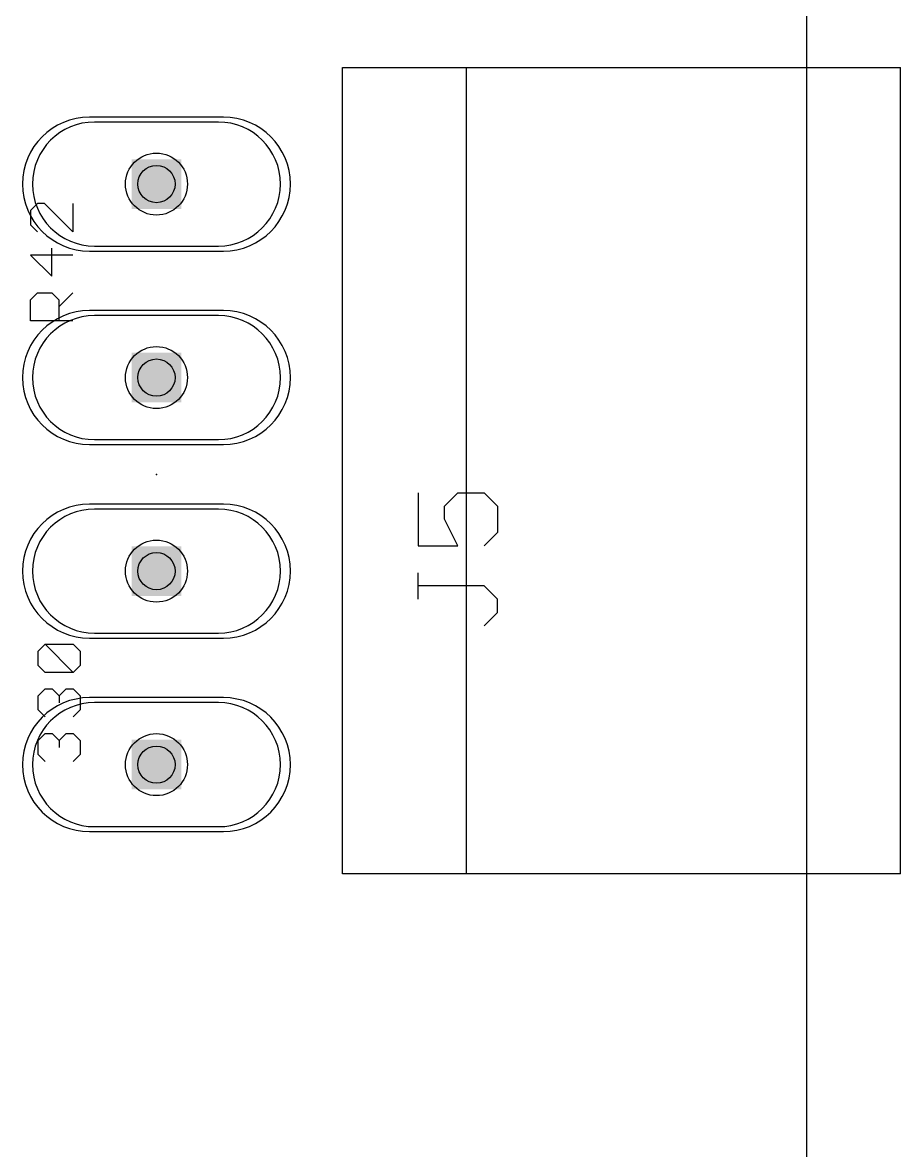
# Model space of a CAD drawing. Extents: x -2 to 128, y 10 to 112.
# Drawn here: x 110.29 to 128.27, y 60.45 to 83.55 of the extents above; entities that cross this region are included whole.
import ezdxf

# ---------------------------------------------------------------- set-up
doc = ezdxf.new("R2010")
doc.units = 0
for name, color, linetype in [('17', 82, 'CONTINUOUS'), ('20', 7, 'CONTINUOUS'), ('21', 253, 'CONTINUOUS'), ('23', 7, 'CONTINUOUS'), ('25', 253, 'CONTINUOUS'), ('27', 253, 'CONTINUOUS'), ('29', 253, 'CONTINUOUS'), ('30', 253, 'CONTINUOUS'), ('44', 253, 'CONTINUOUS')]:
    doc.layers.add(name, color=color, linetype=linetype)

# ---------------------------------------------------------------- blocks, each defined once
blk = doc.blocks.new('RECT')
blk.add_solid([(-0.5, -0.5), (0.5, -0.5), (-0.5, 0.5), (0.5, 0.5)])
blk = doc.blocks.new('LONGP100')
blk.add_lwpolyline([(-0.5, -0.5), (0.5, -0.5, 1), (0.5, 0.5), (-0.5, 0.5, 1)], format="xyb", close=True)
blk = doc.blocks.new('ROUNDP')
blk.add_circle((0, 0), 0.5)

msp = doc.modelspace()

# ---------------------------------------------------------------- linework, layer by layer
at = {"layer": '20'}
msp.add_line((126.35, 10.1472), (126.35, 111.722), dxfattribs=at)
at = {"layer": '21'}
for p, q in [((116.84, 82.6262), (119.38, 82.6262)), ((116.84, 66.1162), (116.84, 82.6262)), ((119.38, 82.6262), (128.27, 82.6262)), ((119.38, 66.1162), (119.38, 82.6262)), ((128.27, 66.1162), (128.27, 82.6262)), ((119.38, 66.1162), (116.84, 66.1162)), ((128.27, 66.1162), (119.38, 66.1162))]:
    msp.add_line(p, q, dxfattribs=at)
at = {"layer": '23'}
msp.add_point((113.03, 74.295), dxfattribs=at)
at = {"layer": '25'}
for p, q in [((110.5952, 79.8392), (110.4512, 79.6951)), ((110.4512, 79.6951), (110.4512, 79.407)), ((110.7393, 79.8392), (110.5952, 79.8392)), ((111.3155, 79.263), (110.7393, 79.8392)), ((111.3155, 79.8392), (111.3155, 79.263)), ((110.4512, 79.407), (110.5952, 79.263)), ((111.3155, 78.783), (110.4512, 78.783)), ((110.4512, 78.783), (110.8833, 78.3508)), ((110.8833, 78.3508), (110.8833, 78.9271)), ((110.4512, 77.8709), (110.5952, 78.0149)), ((110.4512, 77.4387), (110.4512, 77.8709)), ((110.5952, 78.0149), (110.8833, 78.0149)), ((110.8833, 78.0149), (111.0274, 77.8709)), ((111.0274, 77.7268), (111.3155, 78.0149)), ((111.0274, 77.8709), (111.0274, 77.4387)), ((111.3155, 77.4387), (110.4512, 77.4387)), ((118.388, 73.918), (118.388, 72.8334)), ((118.9303, 73.6469), (119.2015, 73.918)), ((119.2015, 73.918), (119.7438, 73.918)), ((119.7438, 73.918), (120.015, 73.6469)), ((118.9303, 73.3757), (118.9303, 73.6469)), ((120.015, 73.6469), (120.015, 73.1045)), ((119.2015, 72.8334), (118.9303, 73.3757)), ((120.015, 73.1045), (119.7438, 72.8334)), ((118.388, 72.8334), (119.2015, 72.8334)), ((118.388, 71.7385), (118.388, 72.2809)), ((119.7438, 72.0097), (118.388, 72.0097)), ((120.015, 71.7385), (119.7438, 72.0097)), ((120.015, 71.4674), (120.015, 71.7385)), ((119.7438, 71.1962), (120.015, 71.4674))]:
    msp.add_line(p, q, dxfattribs=at)
at = {"layer": '27'}
for p, q in [((110.6036, 70.6713), (110.7476, 70.8154)), ((110.6036, 70.3832), (110.6036, 70.6713)), ((110.7476, 70.8154), (111.3238, 70.8154)), ((111.3238, 70.2392), (110.7476, 70.8154)), ((111.3238, 70.8154), (111.4679, 70.6713)), ((111.4679, 70.6713), (111.4679, 70.3832)), ((110.7476, 70.2392), (110.6036, 70.3832)), ((111.3238, 70.2392), (110.7476, 70.2392)), ((111.4679, 70.3832), (111.3238, 70.2392)), ((110.6036, 69.7592), (110.7476, 69.9033)), ((110.6036, 69.4711), (110.6036, 69.7592)), ((110.7476, 69.9033), (110.8917, 69.9033)), ((110.8917, 69.9033), (111.0357, 69.7592)), ((111.0357, 69.7592), (111.1798, 69.9033)), ((111.0357, 69.7592), (111.0357, 69.6151)), ((111.1798, 69.9033), (111.3238, 69.9033)), ((111.3238, 69.9033), (111.4679, 69.7592)), ((111.4679, 69.7592), (111.4679, 69.4711)), ((110.7476, 69.327), (110.6036, 69.4711)), ((111.4679, 69.4711), (111.3238, 69.327)), ((110.6036, 68.8471), (110.7476, 68.9911)), ((110.6036, 68.559), (110.6036, 68.8471)), ((110.7476, 68.9911), (110.8917, 68.9911)), ((110.8917, 68.9911), (111.0357, 68.8471)), ((111.0357, 68.8471), (111.1798, 68.9911)), ((111.0357, 68.8471), (111.0357, 68.703)), ((111.1798, 68.9911), (111.3238, 68.9911)), ((111.3238, 68.9911), (111.4679, 68.8471)), ((111.4679, 68.8471), (111.4679, 68.559)), ((110.7476, 68.4149), (110.6036, 68.559)), ((111.4679, 68.559), (111.3238, 68.4149))]:
    msp.add_line(p, q, dxfattribs=at)
at = {"layer": '44'}
for centre in [(113.03, 80.2386), (113.03, 76.2762), (113.03, 72.3138), (113.03, 68.3514)]:
    msp.add_circle(centre, 0.381, dxfattribs=at)

# ---------------------------------------------------------------- block references
at = {"layer": '17', "rotation": 180}
for name, p, xscale, yscale in [('LONGP100', (113.03, 80.2386), 2.54, 2.54), ('ROUNDP', (113.03, 80.2386), 1.27, 1.27), ('ROUNDP', (113.03, 80.2386), 1.27, 1.27), ('ROUNDP', (113.03, 80.2386), 1.27, 1.27), ('ROUNDP', (113.03, 80.2386), 1.27, 1.27), ('ROUNDP', (113.03, 80.2386), 1.27, 1.27), ('ROUNDP', (113.03, 80.2386), 1.27, 1.27), ('ROUNDP', (113.03, 80.2386), 1.27, 1.27), ('ROUNDP', (113.03, 80.2386), 1.27, 1.27), ('ROUNDP', (113.03, 80.2386), 1.27, 1.27), ('ROUNDP', (113.03, 80.2386), 1.27, 1.27), ('ROUNDP', (113.03, 80.2386), 1.27, 1.27), ('ROUNDP', (113.03, 80.2386), 1.27, 1.27), ('ROUNDP', (113.03, 80.2386), 1.27, 1.27), ('ROUNDP', (113.03, 80.2386), 1.27, 1.27), ('LONGP100', (113.03, 76.2762), 2.54, 2.54), ('ROUNDP', (113.03, 76.2762), 1.27, 1.27), ('ROUNDP', (113.03, 76.2762), 1.27, 1.27), ('ROUNDP', (113.03, 76.2762), 1.27, 1.27), ('ROUNDP', (113.03, 76.2762), 1.27, 1.27), ('ROUNDP', (113.03, 76.2762), 1.27, 1.27), ('ROUNDP', (113.03, 76.2762), 1.27, 1.27), ('ROUNDP', (113.03, 76.2762), 1.27, 1.27), ('ROUNDP', (113.03, 76.2762), 1.27, 1.27), ('ROUNDP', (113.03, 76.2762), 1.27, 1.27), ('ROUNDP', (113.03, 76.2762), 1.27, 1.27), ('ROUNDP', (113.03, 76.2762), 1.27, 1.27), ('ROUNDP', (113.03, 76.2762), 1.27, 1.27), ('ROUNDP', (113.03, 76.2762), 1.27, 1.27), ('ROUNDP', (113.03, 76.2762), 1.27, 1.27), ('LONGP100', (113.03, 72.3138), 2.54, 2.54), ('ROUNDP', (113.03, 72.3138), 1.27, 1.27), ('ROUNDP', (113.03, 72.3138), 1.27, 1.27), ('ROUNDP', (113.03, 72.3138), 1.27, 1.27), ('ROUNDP', (113.03, 72.3138), 1.27, 1.27), ('ROUNDP', (113.03, 72.3138), 1.27, 1.27), ('ROUNDP', (113.03, 72.3138), 1.27, 1.27), ('ROUNDP', (113.03, 72.3138), 1.27, 1.27), ('ROUNDP', (113.03, 72.3138), 1.27, 1.27), ('ROUNDP', (113.03, 72.3138), 1.27, 1.27), ('ROUNDP', (113.03, 72.3138), 1.27, 1.27), ('ROUNDP', (113.03, 72.3138), 1.27, 1.27), ('ROUNDP', (113.03, 72.3138), 1.27, 1.27), ('ROUNDP', (113.03, 72.3138), 1.27, 1.27), ('ROUNDP', (113.03, 72.3138), 1.27, 1.27), ('LONGP100', (113.03, 68.3514), 2.54, 2.54), ('ROUNDP', (113.03, 68.3514), 1.27, 1.27), ('ROUNDP', (113.03, 68.3514), 1.27, 1.27), ('ROUNDP', (113.03, 68.3514), 1.27, 1.27), ('ROUNDP', (113.03, 68.3514), 1.27, 1.27), ('ROUNDP', (113.03, 68.3514), 1.27, 1.27), ('ROUNDP', (113.03, 68.3514), 1.27, 1.27), ('ROUNDP', (113.03, 68.3514), 1.27, 1.27), ('ROUNDP', (113.03, 68.3514), 1.27, 1.27), ('ROUNDP', (113.03, 68.3514), 1.27, 1.27), ('ROUNDP', (113.03, 68.3514), 1.27, 1.27), ('ROUNDP', (113.03, 68.3514), 1.27, 1.27), ('ROUNDP', (113.03, 68.3514), 1.27, 1.27), ('ROUNDP', (113.03, 68.3514), 1.27, 1.27), ('ROUNDP', (113.03, 68.3514), 1.27, 1.27)]:
    msp.add_blockref(name, p, dxfattribs=dict(at, xscale=xscale, yscale=yscale))
at = {"layer": '21', "xscale": 1.016, "yscale": 1.016, "rotation": 90}
for p in [(113.03, 80.2386), (113.03, 76.2762), (113.03, 72.3138), (113.03, 68.3514)]:
    msp.add_blockref('RECT', p, dxfattribs=at)
at = {"layer": '29', "xscale": 2.7432, "yscale": 2.7432, "rotation": 180}
for p in [(113.03, 80.2386), (113.03, 76.2762), (113.03, 72.3138), (113.03, 68.3514)]:
    msp.add_blockref('LONGP100', p, dxfattribs=at)
at = {"layer": '30', "xscale": 2.7432, "yscale": 2.7432, "rotation": 180}
for p in [(113.03, 80.2386), (113.03, 76.2762), (113.03, 72.3138), (113.03, 68.3514)]:
    msp.add_blockref('LONGP100', p, dxfattribs=at)

doc.saveas('drawing.dxf')
